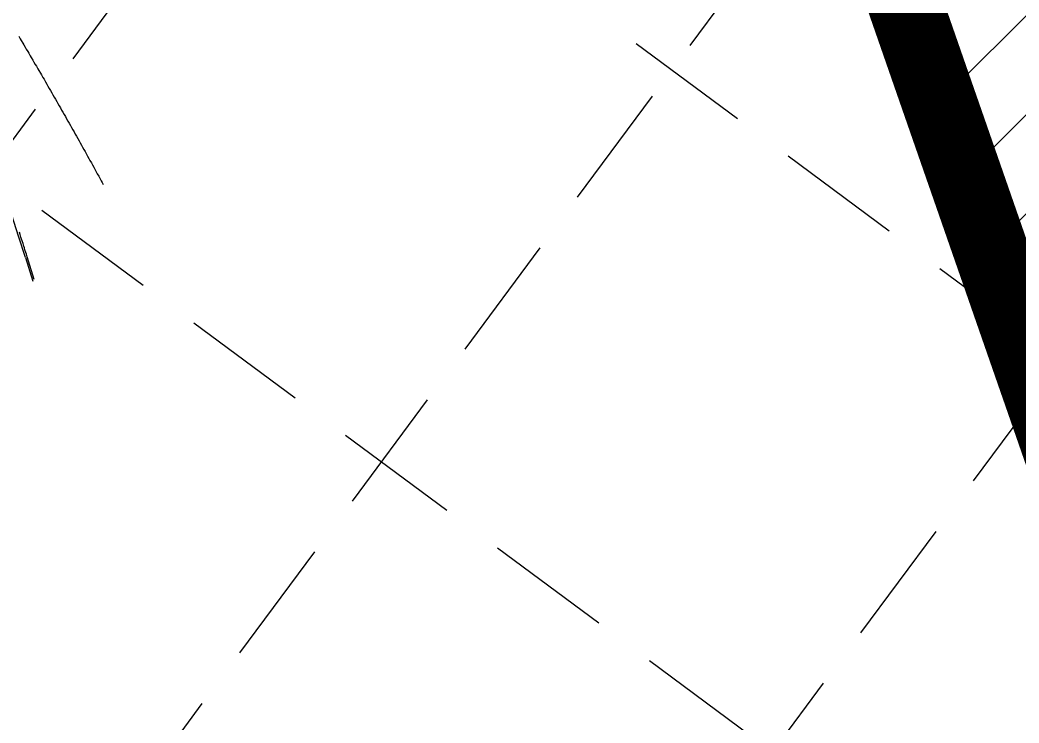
# Model space of a CAD drawing. Header units: feet. Extents: x 2260 to 6199, y 3666 to 7344.
# Drawn here: x 5023.9 to 5130.9, y 4143.7 to 4219 of the extents above; entities that cross this region are included whole.
import ezdxf

# ---------------------------------------------------------------- set-up
doc = ezdxf.new("R2010")
doc.units = ezdxf.units.FT
doc.header["$LTSCALE"] = 40
doc.header["$MEASUREMENT"] = 0
doc.linetypes.add('HIDDEN', pattern=[0.375, 0.25, -0.125])
for name, color, linetype in [('EOP-PROP', 4, 'CONTINUOUS'), ('GRID', 254, 'HIDDEN'), ('PC', 43, 'CONTINUOUS'), ('POND', 5, 'CONTINUOUS')]:
    doc.layers.add(name, color=color, linetype=linetype)

msp = doc.modelspace()

# ---------------------------------------------------------------- hatches: boundary and pattern name
at = {"layer": 'POND'}
h = msp.add_hatch(dxfattribs=at)
h.set_pattern_fill('ANSI31', color=256, scale=60, style=0)
edge = h.paths.add_edge_path()
edge.add_line((4863.35, 6262.33), (4832.61, 6283.58))
edge.add_line((4832.61, 6283.58), (4828.95, 6094.85))
edge.add_line((4828.95, 6094.85), (4828.26, 6021.94))
edge.add_line((4828.26, 6021.94), (4847.63, 5898.39))
edge.add_line((4847.63, 5898.39), (4848.09, 5787.7))
edge.add_line((4848.09, 5787.7), (4853.68, 5749.38))
edge.add_line((4853.68, 5749.38), (4869.8, 5688.77))
edge.add_line((4869.8, 5688.77), (4874.38, 5637.74))
edge.add_line((4874.38, 5637.74), (4884.84, 5598.23))
edge.add_line((4884.84, 5598.23), (4879.89, 5563.29))
edge.add_line((4879.89, 5563.29), (4875.07, 5535.8))
edge.add_line((4875.07, 5535.8), (4886.83, 5492.93))
edge.add_line((4886.83, 5492.93), (4883.05, 5458.46))
edge.add_line((4883.05, 5458.46), (4889.3, 5416.55))
edge.add_line((4889.3, 5416.55), (4906.43, 5313.8))
edge.add_line((4906.43, 5313.8), (4892, 5244.12))
edge.add_line((4892, 5244.12), (4898.16, 5209.04))
edge.add_line((4898.16, 5209.04), (4893.39, 5196.19))
edge.add_line((4893.39, 5196.19), (4908.41, 5098.29))
edge.add_line((4908.41, 5098.29), (4924.31, 5022.58))
edge.add_line((4924.31, 5022.58), (4923.27, 4983.4))
edge.add_line((4923.27, 4983.4), (4937.52, 4964.85))
edge.add_line((4937.52, 4964.85), (4969.27, 4921.35))
edge.add_line((4969.27, 4921.35), (4967.62, 4860.73))
edge.add_line((4967.62, 4860.73), (4960.16, 4836.43))
edge.add_line((4960.16, 4836.43), (4955.17, 4822.59))
edge.add_line((4955.17, 4822.59), (4971.99, 4795.47))
edge.add_line((4971.99, 4795.47), (4979.84, 4773.67))
edge.add_line((4979.84, 4773.67), (4989.69, 4738.4))
edge.add_line((4989.69, 4738.4), (4988.66, 4699.21))
edge.add_line((4988.66, 4699.21), (4985.5, 4689.56))
edge.add_line((4985.5, 4689.56), (4978.63, 4658.69))
edge.add_line((4978.63, 4658.69), (4976.82, 4640.05))
edge.add_line((4976.82, 4640.05), (4998.82, 4615.76))
edge.add_line((4998.82, 4615.76), (5014.41, 4588.23))
edge.add_line((5014.41, 4588.23), (5041.93, 4510.34))
edge.add_line((5041.93, 4510.34), (5037.43, 4487.52))
edge.add_line((5037.43, 4487.52), (5039.13, 4428.44))
edge.add_line((5039.13, 4428.44), (5050.17, 4396.85))
edge.add_line((5050.17, 4396.85), (5077.99, 4337.7))
edge.add_line((5077.99, 4337.7), (5172.27, 4069.55))
edge.add_line((5172.27, 4069.55), (5191.8, 4095.13))
edge.add_line((5191.8, 4095.13), (5125.44, 4396.17))
edge.add_line((5125.44, 4396.17), (5117.34, 4487.53))
edge.add_line((5117.34, 4487.53), (5073.41, 4643.97))
edge.add_line((5073.41, 4643.97), (5064.9, 4695.71))
edge.add_line((5064.9, 4695.71), (5032.39, 4796.89))
edge.add_line((5032.39, 4796.89), (5027.79, 4859.49))
edge.add_line((5027.79, 4859.49), (5015.99, 4975.61))
edge.add_line((5015.99, 4975.61), (4999.41, 5007.17))
edge.add_line((4999.41, 5007.17), (4995.84, 5066.28))
edge.add_line((4995.84, 5066.28), (4938.69, 5327.03))
edge.add_line((4938.69, 5327.03), (4957.4, 5595.01))
edge.add_line((4957.4, 5595.01), (4940.45, 5946.72))
edge.add_line((4940.45, 5946.72), (4931.05, 6032.46))
edge.add_line((4931.05, 6032.46), (4906.39, 6095.71))
edge.add_line((4906.39, 6095.71), (4865.82, 6172.04))
edge.add_line((4865.82, 6172.04), (4864.54, 6247.04))

# ---------------------------------------------------------------- linework, layer by layer
at = {"layer": 'EOP-PROP', "color": 7}
msp.add_line((5024.45, 4193.59), (5025.26, 4191.04), dxfattribs=at)
msp.add_arc((4565.37, 4048.39), 481.5, 17.5517, 53.3765, dxfattribs=at)
at = {"layer": 'GRID', "linetype": 'HIDDEN', "ltscale": 1.35}
for p, q in [((2617.18, 6049.51), (5219.62, 4120.34)), ((2586.07, 6007.54), (5188.5, 4078.36)), ((5954.07, 5462.07), (4864.89, 3992.77)), ((5996.05, 5430.95), (4906.86, 3961.65)), ((6038.46, 5400.58), (4948.76, 3930.59))]:
    msp.add_line(p, q, dxfattribs=at)
at = {"layer": 'PC', "color": 43, "elevation": 544, "flags": 128}
for points in [[(5023.74, 4217.29), (5023.9, 4217.01), (5024.01, 4216.83), (5024.17, 4216.55), (5024.28, 4216.37), (5024.44, 4216.1), (5024.55, 4215.91), (5024.71, 4215.64), (5024.82, 4215.45), (5024.98, 4215.18), (5025.09, 4214.99), (5025.25, 4214.72), (5025.36, 4214.52), (5025.52, 4214.26), (5025.64, 4214.06), (5025.79, 4213.8), (5025.91, 4213.6), (5026.06, 4213.34), (5026.18, 4213.13), (5026.33, 4212.87), (5026.45, 4212.67), (5026.6, 4212.41), (5026.74, 4212.15), (5026.86, 4211.95), (5027.01, 4211.69), (5027.13, 4211.48), (5027.28, 4211.23), (5027.4, 4211.01), (5027.54, 4210.77), (5027.67, 4210.55), (5027.81, 4210.3), (5027.94, 4210.08), (5028.08, 4209.84), (5028.2, 4209.61), (5028.34, 4209.37), (5028.47, 4209.14), (5028.61, 4208.9), (5028.74, 4208.67), (5028.87, 4208.44), (5029, 4208.2), (5029.14, 4207.97), (5029.27, 4207.73), (5029.4, 4207.5), (5029.54, 4207.26), (5029.67, 4207.03), (5029.8, 4206.79), (5029.93, 4206.56), (5030.06, 4206.33), (5030.2, 4206.08), (5030.32, 4205.86), (5030.46, 4205.61), (5030.59, 4205.39), (5030.72, 4205.14), (5030.85, 4204.92), (5030.99, 4204.66), (5031.11, 4204.45), (5031.25, 4204.19), (5031.37, 4203.97), (5031.52, 4203.71), (5031.63, 4203.5), (5031.78, 4203.24), (5031.9, 4203.03), (5032.04, 4202.76), (5032.16, 4202.55), (5032.31, 4202.28), (5032.42, 4202.07), (5032.57, 4201.8), (5032.68, 4201.6), (5032.79, 4201.4)], [(5025.4, 4191.23), (5024.64, 4193.65), (5024.56, 4193.94), (5024.49, 4194.13), (5024.41, 4194.41), (5024.35, 4194.61), (5024.28, 4194.81), (5024.2, 4195.09), (5024.11, 4195.36), (5024.05, 4195.56), (5023.98, 4195.77), (5023.89, 4196.04), (5023.81, 4196.31)]]:
    msp.add_lwpolyline(points, dxfattribs=at)
at = {"layer": 'POND', "const_width": 8}
msp.add_lwpolyline([(5037.43, 4487.52), (5039.13, 4428.44), (5050.17, 4396.85), (5077.99, 4337.7), (5172.1, 4067.18)], dxfattribs=at)

doc.saveas('drawing.dxf')
